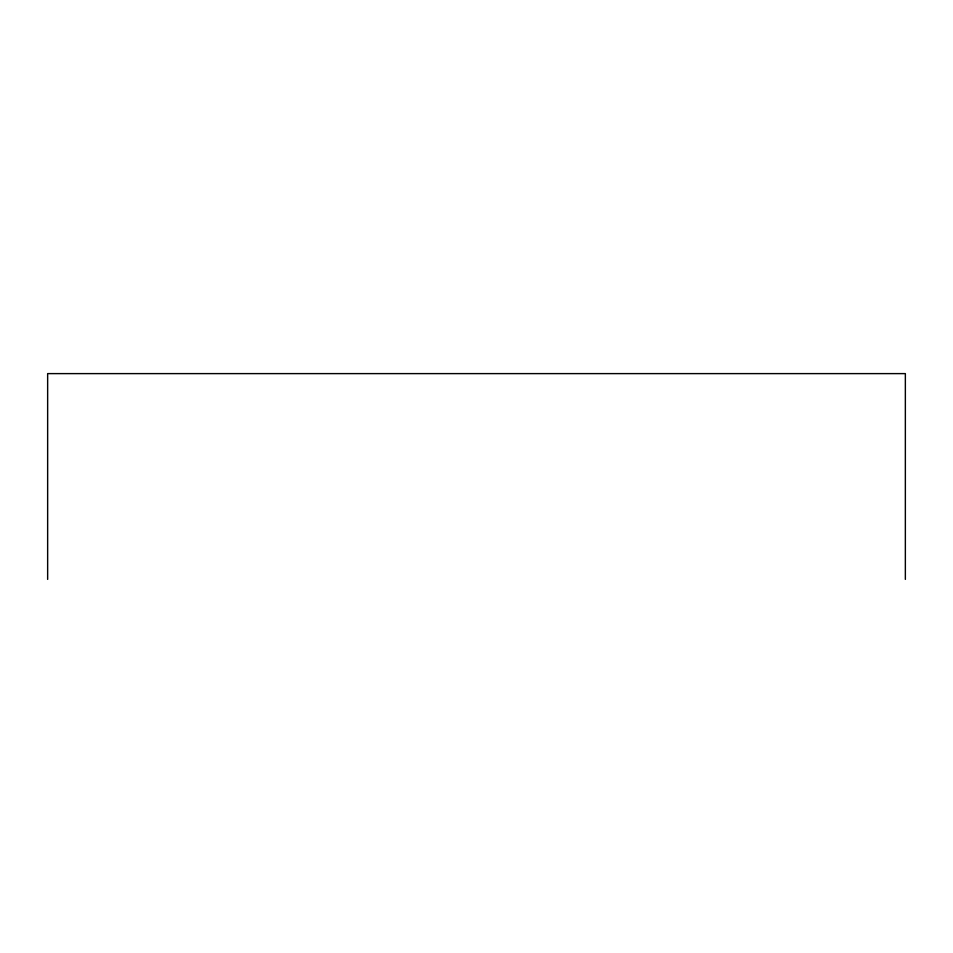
<?xml version="1.0" encoding="UTF-8"?>
<svg xmlns="http://www.w3.org/2000/svg" width="953" height="953" viewBox="0 0 953 953"><rect width="100%" height="100%" fill="white"/><g stroke="black" fill="none" stroke-linecap="round" stroke-linejoin="round"><path stroke-width="1.43" d="M905.35 579.388L905.35 373.612L47.65 373.612L47.65 579.388"/></g></svg>
